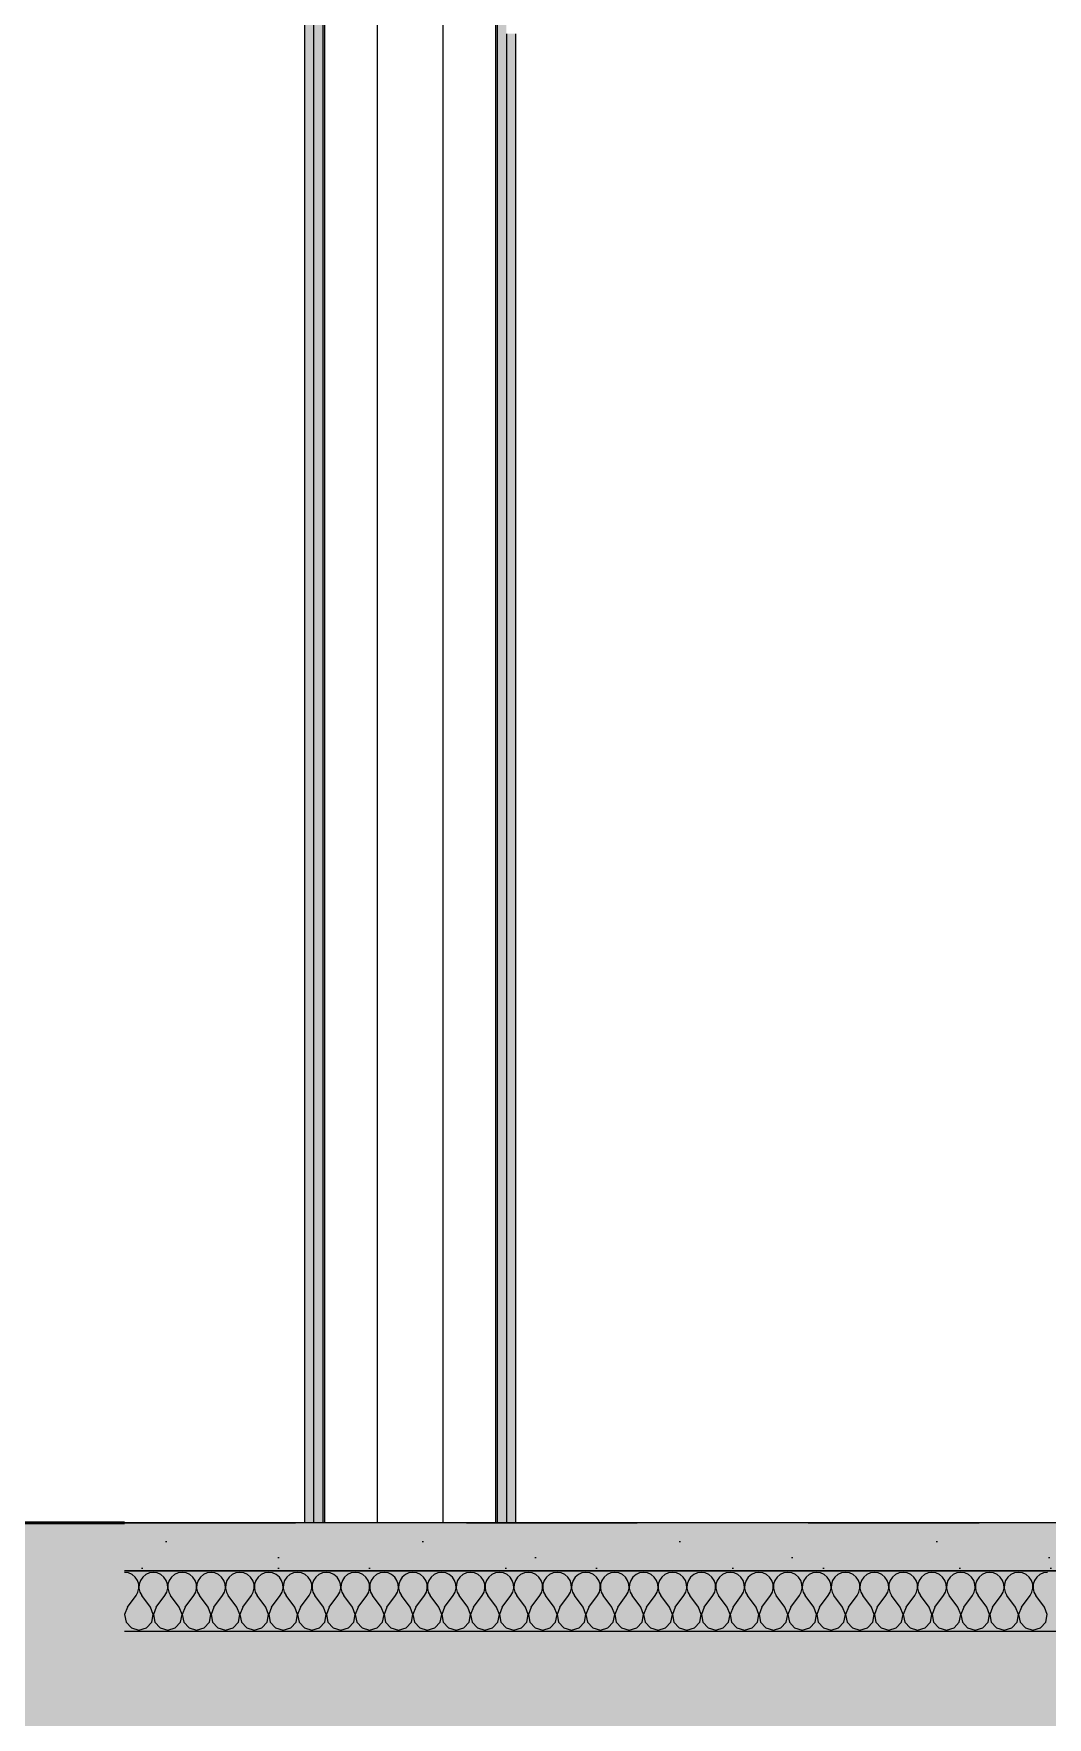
# Model space of a CAD drawing. Header units: millimetres. Extents: x -46169 to 153589, y -86316 to 18123.
# Drawn here: x 104846 to 106520, y -83241 to -80462 of the extents above; entities that cross this region are included whole.
import ezdxf

# ---------------------------------------------------------------- set-up
doc = ezdxf.new("R2010")
doc.units = ezdxf.units.MM
doc.header["$MEASUREMENT"] = 0
doc.linetypes.add('Dashed', pattern=[2822.222233, 1411.111116, -1411.111116])
doc.linetypes.add('Wipeout_Contour', pattern=[1000, 0, -1000])
for name, color, linetype, lineweight, true_color in [('0_Pen_No__105', 7, 'Continuous', 15, 0xa6a6a6), ('0_Pen_No__25', 7, 'Continuous', 50, 0x2a2a2a), ('A-25-M_Wall_Int_Pen_No__107', 7, 'Continuous', 15, 0xa6a6a6), ('A-25-M_Wall_Int_Pen_No__81', 7, 'Continuous', 20, 0x6a6a6a), ('New_A-20-M_Floor_Slab_Pen_No__107', 7, 'Continuous', 15, 0xa6a6a6), ('New_A-20-M_Floor_Slab_Pen_No__109', 7, 'Continuous', 15, 0xa6a6a6), ('New_A-20-M_Floor_Slab_Pen_No__162', 7, 'Continuous', 0, 0xe47200)]:
    doc.layers.add(name, color=color, linetype=linetype, lineweight=lineweight, true_color=true_color)
doc.layers.add('A-25-M_Wall_Int', color=7, linetype='Continuous')
doc.layers.add('New_A-20-M_Floor_Slab', color=7, linetype='Continuous')
for name, color, linetype, lineweight in [('A-25-M_Wall_Int_Pen_No__1', 7, 'Continuous', 13), ('A-95-P_Drawing_Pen_No__1', 7, 'Continuous', 13), ('A-95-P_Drawing_Pen_No__84', 8, 'Continuous', 20), ('New_A-20-M_Floor_Slab_Pen_No__1', 7, 'Continuous', 13)]:
    doc.layers.add(name, color=color, linetype=linetype, lineweight=lineweight)

# ---------------------------------------------------------------- blocks, each defined once
blk = doc.blocks.new('*X27', base_point=(95125.2, -82919.8))
at = {"layer": 'New_A-20-M_Floor_Slab_Pen_No__107', "linetype": 'Continuous'}
for p, q in [((105002.7, -83002.5), (104996.2, -83001.6)), ((105008.7, -83005.2), (105002.7, -83002.5)), ((105013.8, -83009.4), (105008.7, -83005.2)), ((105031.3, -83005.2), (105026.2, -83009.4)), ((105037.3, -83002.5), (105031.3, -83005.2)), ((105043.8, -83001.6), (105037.3, -83002.5)), ((105050.3, -83002.5), (105043.8, -83001.6)), ((105056.3, -83005.2), (105050.3, -83002.5)), ((105061.4, -83009.4), (105056.3, -83005.2)), ((105078.9, -83005.2), (105073.9, -83009.4)), ((105084.9, -83002.5), (105078.9, -83005.2)), ((105091.4, -83001.6), (105084.9, -83002.5)), ((105097.9, -83002.5), (105091.4, -83001.6)), ((105104, -83005.2), (105097.9, -83002.5)), ((105109, -83009.4), (105104, -83005.2)), ((105126.5, -83005.2), (105121.5, -83009.4)), ((105132.6, -83002.5), (105126.5, -83005.2)), ((105139.1, -83001.6), (105132.6, -83002.5)), ((105145.6, -83002.5), (105139.1, -83001.6)), ((105151.6, -83005.2), (105145.6, -83002.5)), ((105156.6, -83009.4), (105151.6, -83005.2)), ((105174.2, -83005.2), (105169.1, -83009.4)), ((105180.2, -83002.5), (105174.2, -83005.2)), ((105186.7, -83001.6), (105180.2, -83002.5)), ((105193.2, -83002.5), (105186.7, -83001.6)), ((105199.2, -83005.2), (105193.2, -83002.5)), ((105204.3, -83009.4), (105199.2, -83005.2)), ((105221.8, -83005.2), (105216.7, -83009.4)), ((105227.8, -83002.5), (105221.8, -83005.2)), ((105234.3, -83001.6), (105227.8, -83002.5)), ((105240.8, -83002.5), (105234.3, -83001.6)), ((105246.8, -83005.2), (105240.8, -83002.5)), ((105251.9, -83009.4), (105246.8, -83005.2)), ((105269.4, -83005.2), (105264.3, -83009.4)), ((105275.4, -83002.5), (105269.4, -83005.2)), ((105281.9, -83001.6), (105275.4, -83002.5)), ((105288.4, -83002.5), (105281.9, -83001.6)), ((105294.4, -83005.2), (105288.4, -83002.5)), ((105299.5, -83009.4), (105294.4, -83005.2)), ((105317, -83005.2), (105312, -83009.4)), ((105323, -83002.5), (105317, -83005.2)), ((105329.5, -83001.6), (105323, -83002.5)), ((105336, -83002.5), (105329.5, -83001.6)), ((105342.1, -83005.2), (105336, -83002.5)), ((105347.1, -83009.4), (105342.1, -83005.2)), ((105364.6, -83005.2), (105359.6, -83009.4)), ((105370.6, -83002.5), (105364.6, -83005.2)), ((105377.2, -83001.6), (105370.6, -83002.5)), ((105383.7, -83002.5), (105377.2, -83001.6)), ((105389.7, -83005.2), (105383.7, -83002.5)), ((105394.7, -83009.4), (105389.7, -83005.2)), ((105412.3, -83005.2), (105407.2, -83009.4)), ((105418.3, -83002.5), (105412.3, -83005.2)), ((105424.8, -83001.6), (105418.3, -83002.5)), ((105431.3, -83002.5), (105424.8, -83001.6)), ((105437.3, -83005.2), (105431.3, -83002.5)), ((105442.3, -83009.4), (105437.3, -83005.2)), ((105459.9, -83005.2), (105454.8, -83009.4)), ((105465.9, -83002.5), (105459.9, -83005.2)), ((105472.4, -83001.6), (105465.9, -83002.5)), ((105478.9, -83002.5), (105472.4, -83001.6)), ((105484.9, -83005.2), (105478.9, -83002.5)), ((105490, -83009.4), (105484.9, -83005.2)), ((105507.5, -83005.2), (105502.4, -83009.4)), ((105513.5, -83002.5), (105507.5, -83005.2)), ((105520, -83001.6), (105513.5, -83002.5)), ((105526.5, -83002.5), (105520, -83001.6)), ((105532.5, -83005.2), (105526.5, -83002.5)), ((105537.6, -83009.4), (105532.5, -83005.2)), ((105555.1, -83005.2), (105550.1, -83009.4)), ((105561.1, -83002.5), (105555.1, -83005.2)), ((105567.6, -83001.6), (105561.1, -83002.5)), ((105574.1, -83002.5), (105567.6, -83001.6)), ((105580.1, -83005.2), (105574.1, -83002.5)), ((105585.2, -83009.4), (105580.1, -83005.2)), ((105602.7, -83005.2), (105597.7, -83009.4)), ((105608.7, -83002.5), (105602.7, -83005.2)), ((105615.2, -83001.6), (105608.7, -83002.5)), ((105621.8, -83002.5), (105615.2, -83001.6)), ((105627.8, -83005.2), (105621.8, -83002.5)), ((105632.8, -83009.4), (105627.8, -83005.2)), ((105650.3, -83005.2), (105645.3, -83009.4)), ((105656.4, -83002.5), (105650.3, -83005.2)), ((105662.9, -83001.6), (105656.4, -83002.5)), ((105669.4, -83002.5), (105662.9, -83001.6)), ((105675.4, -83005.2), (105669.4, -83002.5)), ((105680.4, -83009.4), (105675.4, -83005.2)), ((105698, -83005.2), (105692.9, -83009.4)), ((105704, -83002.5), (105698, -83005.2)), ((105710.5, -83001.6), (105704, -83002.5)), ((105717, -83002.5), (105710.5, -83001.6)), ((105723, -83005.2), (105717, -83002.5)), ((105728.1, -83009.4), (105723, -83005.2)), ((105745.6, -83005.2), (105740.5, -83009.4)), ((105751.6, -83002.5), (105745.6, -83005.2)), ((105758.1, -83001.6), (105751.6, -83002.5)), ((105764.6, -83002.5), (105758.1, -83001.6)), ((105770.6, -83005.2), (105764.6, -83002.5)), ((105775.7, -83009.4), (105770.6, -83005.2)), ((105793.2, -83005.2), (105788.1, -83009.4)), ((105799.2, -83002.5), (105793.2, -83005.2)), ((105805.7, -83001.6), (105799.2, -83002.5)), ((105812.2, -83002.5), (105805.7, -83001.6)), ((105818.2, -83005.2), (105812.2, -83002.5)), ((105823.3, -83009.4), (105818.2, -83005.2)), ((105840.8, -83005.2), (105835.8, -83009.4)), ((105846.8, -83002.5), (105840.8, -83005.2)), ((105853.3, -83001.6), (105846.8, -83002.5)), ((105859.8, -83002.5), (105853.3, -83001.6)), ((105865.9, -83005.2), (105859.8, -83002.5)), ((105870.9, -83009.4), (105865.9, -83005.2)), ((105888.4, -83005.2), (105883.4, -83009.4)), ((105894.5, -83002.5), (105888.4, -83005.2)), ((105901, -83001.6), (105894.5, -83002.5)), ((105907.5, -83002.5), (105901, -83001.6)), ((105913.5, -83005.2), (105907.5, -83002.5)), ((105918.5, -83009.4), (105913.5, -83005.2)), ((105936.1, -83005.2), (105931, -83009.4)), ((105942.1, -83002.5), (105936.1, -83005.2)), ((105948.6, -83001.6), (105942.1, -83002.5)), ((105955.1, -83002.5), (105948.6, -83001.6)), ((105961.1, -83005.2), (105955.1, -83002.5)), ((105966.2, -83009.4), (105961.1, -83005.2)), ((105983.7, -83005.2), (105978.6, -83009.4)), ((105989.7, -83002.5), (105983.7, -83005.2)), ((105996.2, -83001.6), (105989.7, -83002.5)), ((106002.7, -83002.5), (105996.2, -83001.6)), ((106008.7, -83005.2), (106002.7, -83002.5)), ((106013.8, -83009.4), (106008.7, -83005.2)), ((106031.3, -83005.2), (106026.2, -83009.4)), ((106037.3, -83002.5), (106031.3, -83005.2)), ((106043.8, -83001.6), (106037.3, -83002.5)), ((106050.3, -83002.5), (106043.8, -83001.6)), ((106056.3, -83005.2), (106050.3, -83002.5)), ((106061.4, -83009.4), (106056.3, -83005.2)), ((106078.9, -83005.2), (106073.9, -83009.4)), ((106084.9, -83002.5), (106078.9, -83005.2)), ((106091.4, -83001.6), (106084.9, -83002.5)), ((106097.9, -83002.5), (106091.4, -83001.6)), ((106104, -83005.2), (106097.9, -83002.5)), ((106109, -83009.4), (106104, -83005.2)), ((106126.5, -83005.2), (106121.5, -83009.4)), ((106132.6, -83002.5), (106126.5, -83005.2)), ((106139.1, -83001.6), (106132.6, -83002.5)), ((106145.6, -83002.5), (106139.1, -83001.6)), ((106151.6, -83005.2), (106145.6, -83002.5)), ((106156.6, -83009.4), (106151.6, -83005.2)), ((106174.2, -83005.2), (106169.1, -83009.4)), ((106180.2, -83002.5), (106174.2, -83005.2)), ((106186.7, -83001.6), (106180.2, -83002.5)), ((106193.2, -83002.5), (106186.7, -83001.6)), ((106199.2, -83005.2), (106193.2, -83002.5)), ((106204.3, -83009.4), (106199.2, -83005.2)), ((106221.8, -83005.2), (106216.7, -83009.4)), ((106227.8, -83002.5), (106221.8, -83005.2)), ((106234.3, -83001.6), (106227.8, -83002.5)), ((106240.8, -83002.5), (106234.3, -83001.6)), ((106246.8, -83005.2), (106240.8, -83002.5)), ((106251.9, -83009.4), (106246.8, -83005.2)), ((106269.4, -83005.2), (106264.3, -83009.4)), ((106275.4, -83002.5), (106269.4, -83005.2)), ((106281.9, -83001.6), (106275.4, -83002.5)), ((106288.4, -83002.5), (106281.9, -83001.6)), ((106294.4, -83005.2), (106288.4, -83002.5)), ((106299.5, -83009.4), (106294.4, -83005.2)), ((106317, -83005.2), (106312, -83009.4)), ((106323, -83002.5), (106317, -83005.2)), ((106329.5, -83001.6), (106323, -83002.5)), ((106336, -83002.5), (106329.5, -83001.6)), ((106342.1, -83005.2), (106336, -83002.5)), ((106347.1, -83009.4), (106342.1, -83005.2)), ((106364.6, -83005.2), (106359.6, -83009.4)), ((106370.6, -83002.5), (106364.6, -83005.2)), ((106377.2, -83001.6), (106370.6, -83002.5)), ((106383.7, -83002.5), (106377.2, -83001.6)), ((106389.7, -83005.2), (106383.7, -83002.5)), ((106394.7, -83009.4), (106389.7, -83005.2)), ((106412.3, -83005.2), (106407.2, -83009.4)), ((106418.3, -83002.5), (106412.3, -83005.2)), ((106424.8, -83001.6), (106418.3, -83002.5)), ((106431.3, -83002.5), (106424.8, -83001.6)), ((106437.3, -83005.2), (106431.3, -83002.5)), ((106442.3, -83009.4), (106437.3, -83005.2)), ((106459.9, -83005.2), (106454.8, -83009.4)), ((106465.9, -83002.5), (106459.9, -83005.2)), ((106472.4, -83001.6), (106465.9, -83002.5)), ((106478.9, -83002.5), (106472.4, -83001.6)), ((106484.9, -83005.2), (106478.9, -83002.5)), ((106490, -83009.4), (106484.9, -83005.2)), ((106507.5, -83005.2), (106502.4, -83009.4)), ((106513.5, -83002.5), (106507.5, -83005.2)), ((106520, -83001.6), (106513.5, -83002.5)), ((105017.5, -83014.8), (105013.8, -83009.4)), ((105015.2, -83039.7), (105018.4, -83034)), ((105019.6, -83021), (105017.5, -83014.8)), ((105018.4, -83034), (105019.9, -83027.6)), ((105019.9, -83027.6), (105019.6, -83021)), ((105020.4, -83021), (105020.1, -83027.6)), ((105020.1, -83027.6), (105021.6, -83034)), ((105022.5, -83014.8), (105020.4, -83021)), ((105021.6, -83034), (105024.8, -83039.7)), ((105026.2, -83009.4), (105022.5, -83014.8)), ((105065.1, -83014.8), (105061.4, -83009.4)), ((105062.9, -83039.7), (105066, -83034)), ((105067.2, -83021), (105065.1, -83014.8)), ((105066, -83034), (105067.5, -83027.6)), ((105067.5, -83027.6), (105067.2, -83021)), ((105068, -83021), (105067.7, -83027.6)), ((105067.7, -83027.6), (105069.2, -83034)), ((105070.1, -83014.8), (105068, -83021)), ((105069.2, -83034), (105072.4, -83039.7)), ((105073.9, -83009.4), (105070.1, -83014.8)), ((105112.7, -83014.8), (105109, -83009.4)), ((105110.5, -83039.7), (105113.7, -83034)), ((105114.8, -83021), (105112.7, -83014.8)), ((105113.7, -83034), (105115.2, -83027.6)), ((105115.2, -83027.6), (105114.8, -83021)), ((105115.7, -83021), (105115.3, -83027.6)), ((105115.3, -83027.6), (105116.8, -83034)), ((105117.8, -83014.8), (105115.7, -83021)), ((105116.8, -83034), (105120, -83039.7)), ((105121.5, -83009.4), (105117.8, -83014.8)), ((105160.4, -83014.8), (105156.6, -83009.4)), ((105158.1, -83039.7), (105161.3, -83034)), ((105162.5, -83021), (105160.4, -83014.8)), ((105161.3, -83034), (105162.8, -83027.6)), ((105162.8, -83027.6), (105162.5, -83021)), ((105163.3, -83021), (105163, -83027.6)), ((105163, -83027.6), (105164.4, -83034)), ((105165.4, -83014.8), (105163.3, -83021)), ((105164.4, -83034), (105167.6, -83039.7)), ((105169.1, -83009.4), (105165.4, -83014.8)), ((105208, -83014.8), (105204.3, -83009.4)), ((105205.7, -83039.7), (105208.9, -83034)), ((105210.1, -83021), (105208, -83014.8)), ((105208.9, -83034), (105210.4, -83027.6)), ((105210.4, -83027.6), (105210.1, -83021)), ((105210.9, -83021), (105210.6, -83027.6)), ((105210.6, -83027.6), (105212.1, -83034)), ((105213, -83014.8), (105210.9, -83021)), ((105212.1, -83034), (105215.2, -83039.7)), ((105216.7, -83009.4), (105213, -83014.8)), ((105255.6, -83014.8), (105251.9, -83009.4)), ((105253.3, -83039.7), (105256.5, -83034)), ((105257.7, -83021), (105255.6, -83014.8)), ((105256.5, -83034), (105258, -83027.6)), ((105258, -83027.6), (105257.7, -83021)), ((105258.5, -83021), (105258.2, -83027.6)), ((105258.2, -83027.6), (105259.7, -83034)), ((105260.6, -83014.8), (105258.5, -83021)), ((105259.7, -83034), (105262.9, -83039.7)), ((105264.3, -83009.4), (105260.6, -83014.8)), ((105303.2, -83014.8), (105299.5, -83009.4)), ((105301, -83039.7), (105304.1, -83034)), ((105305.3, -83021), (105303.2, -83014.8)), ((105304.1, -83034), (105305.6, -83027.6)), ((105305.6, -83027.6), (105305.3, -83021)), ((105306.1, -83021), (105305.8, -83027.6)), ((105305.8, -83027.6), (105307.3, -83034)), ((105308.2, -83014.8), (105306.1, -83021)), ((105307.3, -83034), (105310.5, -83039.7)), ((105312, -83009.4), (105308.2, -83014.8)), ((105350.8, -83014.8), (105347.1, -83009.4)), ((105348.6, -83039.7), (105351.8, -83034)), ((105352.9, -83021), (105350.8, -83014.8)), ((105351.8, -83034), (105353.2, -83027.6)), ((105353.2, -83027.6), (105352.9, -83021)), ((105353.8, -83021), (105353.4, -83027.6)), ((105353.4, -83027.6), (105354.9, -83034)), ((105355.9, -83014.8), (105353.8, -83021)), ((105354.9, -83034), (105358.1, -83039.7)), ((105359.6, -83009.4), (105355.9, -83014.8)), ((105398.4, -83014.8), (105394.7, -83009.4)), ((105396.2, -83039.7), (105399.4, -83034)), ((105400.5, -83021), (105398.4, -83014.8)), ((105399.4, -83034), (105400.9, -83027.6)), ((105400.9, -83027.6), (105400.5, -83021)), ((105401.4, -83021), (105401.1, -83027.6)), ((105401.1, -83027.6), (105402.5, -83034)), ((105403.5, -83014.8), (105401.4, -83021)), ((105402.5, -83034), (105405.7, -83039.7)), ((105407.2, -83009.4), (105403.5, -83014.8)), ((105446.1, -83014.8), (105442.3, -83009.4)), ((105443.8, -83039.7), (105447, -83034)), ((105448.2, -83021), (105446.1, -83014.8)), ((105447, -83034), (105448.5, -83027.6)), ((105448.5, -83027.6), (105448.2, -83021)), ((105449, -83021), (105448.7, -83027.6)), ((105448.7, -83027.6), (105450.2, -83034)), ((105451.1, -83014.8), (105449, -83021)), ((105450.2, -83034), (105453.3, -83039.7)), ((105454.8, -83009.4), (105451.1, -83014.8)), ((105493.7, -83014.8), (105490, -83009.4)), ((105491.4, -83039.7), (105494.6, -83034)), ((105495.8, -83021), (105493.7, -83014.8)), ((105494.6, -83034), (105496.1, -83027.6)), ((105496.1, -83027.6), (105495.8, -83021)), ((105496.6, -83021), (105496.3, -83027.6)), ((105496.3, -83027.6), (105497.8, -83034)), ((105498.7, -83014.8), (105496.6, -83021)), ((105497.8, -83034), (105501, -83039.7)), ((105502.4, -83009.4), (105498.7, -83014.8)), ((105541.3, -83014.8), (105537.6, -83009.4)), ((105539.1, -83039.7), (105542.2, -83034)), ((105543.4, -83021), (105541.3, -83014.8)), ((105542.2, -83034), (105543.7, -83027.6)), ((105543.7, -83027.6), (105543.4, -83021)), ((105544.2, -83021), (105543.9, -83027.6)), ((105543.9, -83027.6), (105545.4, -83034)), ((105546.3, -83014.8), (105544.2, -83021)), ((105545.4, -83034), (105548.6, -83039.7)), ((105550.1, -83009.4), (105546.3, -83014.8)), ((105588.9, -83014.8), (105585.2, -83009.4)), ((105586.7, -83039.7), (105589.9, -83034)), ((105591, -83021), (105588.9, -83014.8)), ((105589.9, -83034), (105591.3, -83027.6)), ((105591.3, -83027.6), (105591, -83021)), ((105591.9, -83021), (105591.5, -83027.6)), ((105591.5, -83027.6), (105593, -83034)), ((105594, -83014.8), (105591.9, -83021)), ((105593, -83034), (105596.2, -83039.7)), ((105597.7, -83009.4), (105594, -83014.8)), ((105636.5, -83014.8), (105632.8, -83009.4)), ((105634.3, -83039.7), (105637.5, -83034)), ((105638.6, -83021), (105636.5, -83014.8)), ((105637.5, -83034), (105639, -83027.6)), ((105639, -83027.6), (105638.6, -83021)), ((105639.5, -83021), (105639.2, -83027.6)), ((105639.2, -83027.6), (105640.6, -83034)), ((105641.6, -83014.8), (105639.5, -83021)), ((105640.6, -83034), (105643.8, -83039.7)), ((105645.3, -83009.4), (105641.6, -83014.8)), ((105684.2, -83014.8), (105680.4, -83009.4)), ((105681.9, -83039.7), (105685.1, -83034)), ((105686.3, -83021), (105684.2, -83014.8)), ((105685.1, -83034), (105686.6, -83027.6)), ((105686.6, -83027.6), (105686.3, -83021)), ((105687.1, -83021), (105686.8, -83027.6)), ((105686.8, -83027.6), (105688.3, -83034)), ((105689.2, -83014.8), (105687.1, -83021)), ((105688.3, -83034), (105691.4, -83039.7)), ((105692.9, -83009.4), (105689.2, -83014.8)), ((105731.8, -83014.8), (105728.1, -83009.4)), ((105729.5, -83039.7), (105732.7, -83034)), ((105733.9, -83021), (105731.8, -83014.8)), ((105732.7, -83034), (105734.2, -83027.6)), ((105734.2, -83027.6), (105733.9, -83021)), ((105734.7, -83021), (105734.4, -83027.6)), ((105734.4, -83027.6), (105735.9, -83034)), ((105736.8, -83014.8), (105734.7, -83021)), ((105735.9, -83034), (105739.1, -83039.7)), ((105740.5, -83009.4), (105736.8, -83014.8)), ((105779.4, -83014.8), (105775.7, -83009.4)), ((105777.2, -83039.7), (105780.3, -83034)), ((105781.5, -83021), (105779.4, -83014.8)), ((105780.3, -83034), (105781.8, -83027.6)), ((105781.8, -83027.6), (105781.5, -83021)), ((105782.3, -83021), (105782, -83027.6)), ((105782, -83027.6), (105783.5, -83034)), ((105784.4, -83014.8), (105782.3, -83021)), ((105783.5, -83034), (105786.7, -83039.7)), ((105788.1, -83009.4), (105784.4, -83014.8)), ((105827, -83014.8), (105823.3, -83009.4)), ((105824.8, -83039.7), (105827.9, -83034)), ((105829.1, -83021), (105827, -83014.8)), ((105827.9, -83034), (105829.4, -83027.6)), ((105829.4, -83027.6), (105829.1, -83021)), ((105829.9, -83021), (105829.6, -83027.6)), ((105829.6, -83027.6), (105831.1, -83034)), ((105832, -83014.8), (105829.9, -83021)), ((105831.1, -83034), (105834.3, -83039.7)), ((105835.8, -83009.4), (105832, -83014.8)), ((105874.6, -83014.8), (105870.9, -83009.4)), ((105872.4, -83039.7), (105875.6, -83034)), ((105876.7, -83021), (105874.6, -83014.8)), ((105875.6, -83034), (105877.1, -83027.6)), ((105877.1, -83027.6), (105876.7, -83021)), ((105877.6, -83021), (105877.2, -83027.6)), ((105877.2, -83027.6), (105878.7, -83034)), ((105879.7, -83014.8), (105877.6, -83021)), ((105878.7, -83034), (105881.9, -83039.7)), ((105883.4, -83009.4), (105879.7, -83014.8)), ((105922.3, -83014.8), (105918.5, -83009.4)), ((105920, -83039.7), (105923.2, -83034)), ((105924.4, -83021), (105922.3, -83014.8)), ((105923.2, -83034), (105924.7, -83027.6)), ((105924.7, -83027.6), (105924.4, -83021)), ((105925.2, -83021), (105924.9, -83027.6)), ((105924.9, -83027.6), (105926.4, -83034)), ((105927.3, -83014.8), (105925.2, -83021)), ((105926.4, -83034), (105929.5, -83039.7)), ((105931, -83009.4), (105927.3, -83014.8)), ((105969.9, -83014.8), (105966.2, -83009.4)), ((105967.6, -83039.7), (105970.8, -83034)), ((105972, -83021), (105969.9, -83014.8)), ((105970.8, -83034), (105972.3, -83027.6)), ((105972.3, -83027.6), (105972, -83021)), ((105972.8, -83021), (105972.5, -83027.6)), ((105972.5, -83027.6), (105974, -83034)), ((105974.9, -83014.8), (105972.8, -83021)), ((105974, -83034), (105977.2, -83039.7)), ((105978.6, -83009.4), (105974.9, -83014.8)), ((106017.5, -83014.8), (106013.8, -83009.4)), ((106015.2, -83039.7), (106018.4, -83034)), ((106019.6, -83021), (106017.5, -83014.8)), ((106018.4, -83034), (106019.9, -83027.6)), ((106019.9, -83027.6), (106019.6, -83021)), ((106020.4, -83021), (106020.1, -83027.6)), ((106020.1, -83027.6), (106021.6, -83034)), ((106022.5, -83014.8), (106020.4, -83021)), ((106021.6, -83034), (106024.8, -83039.7)), ((106026.2, -83009.4), (106022.5, -83014.8)), ((106065.1, -83014.8), (106061.4, -83009.4)), ((106062.9, -83039.7), (106066, -83034)), ((106067.2, -83021), (106065.1, -83014.8)), ((106066, -83034), (106067.5, -83027.6)), ((106067.5, -83027.6), (106067.2, -83021)), ((106068, -83021), (106067.7, -83027.6)), ((106067.7, -83027.6), (106069.2, -83034)), ((106070.1, -83014.8), (106068, -83021)), ((106069.2, -83034), (106072.4, -83039.7)), ((106073.9, -83009.4), (106070.1, -83014.8)), ((106112.7, -83014.8), (106109, -83009.4)), ((106110.5, -83039.7), (106113.7, -83034)), ((106114.8, -83021), (106112.7, -83014.8)), ((106113.7, -83034), (106115.2, -83027.6)), ((106115.2, -83027.6), (106114.8, -83021)), ((106115.7, -83021), (106115.3, -83027.6)), ((106115.3, -83027.6), (106116.8, -83034)), ((106117.8, -83014.8), (106115.7, -83021)), ((106116.8, -83034), (106120, -83039.7)), ((106121.5, -83009.4), (106117.8, -83014.8)), ((106160.4, -83014.8), (106156.6, -83009.4)), ((106158.1, -83039.7), (106161.3, -83034)), ((106162.5, -83021), (106160.4, -83014.8)), ((106161.3, -83034), (106162.8, -83027.6)), ((106162.8, -83027.6), (106162.5, -83021)), ((106163.3, -83021), (106163, -83027.6)), ((106163, -83027.6), (106164.4, -83034)), ((106165.4, -83014.8), (106163.3, -83021)), ((106164.4, -83034), (106167.6, -83039.7)), ((106169.1, -83009.4), (106165.4, -83014.8)), ((106208, -83014.8), (106204.3, -83009.4)), ((106205.7, -83039.7), (106208.9, -83034)), ((106210.1, -83021), (106208, -83014.8)), ((106208.9, -83034), (106210.4, -83027.6)), ((106210.4, -83027.6), (106210.1, -83021)), ((106210.9, -83021), (106210.6, -83027.6)), ((106210.6, -83027.6), (106212.1, -83034)), ((106213, -83014.8), (106210.9, -83021)), ((106212.1, -83034), (106215.2, -83039.7)), ((106216.7, -83009.4), (106213, -83014.8)), ((106255.6, -83014.8), (106251.9, -83009.4)), ((106253.3, -83039.7), (106256.5, -83034)), ((106257.7, -83021), (106255.6, -83014.8)), ((106256.5, -83034), (106258, -83027.6)), ((106258, -83027.6), (106257.7, -83021)), ((106258.5, -83021), (106258.2, -83027.6)), ((106258.2, -83027.6), (106259.7, -83034)), ((106260.6, -83014.8), (106258.5, -83021)), ((106259.7, -83034), (106262.9, -83039.7)), ((106264.3, -83009.4), (106260.6, -83014.8)), ((106303.2, -83014.8), (106299.5, -83009.4)), ((106301, -83039.7), (106304.1, -83034)), ((106305.3, -83021), (106303.2, -83014.8)), ((106304.1, -83034), (106305.6, -83027.6)), ((106305.6, -83027.6), (106305.3, -83021)), ((106306.1, -83021), (106305.8, -83027.6)), ((106305.8, -83027.6), (106307.3, -83034)), ((106308.2, -83014.8), (106306.1, -83021)), ((106307.3, -83034), (106310.5, -83039.7)), ((106312, -83009.4), (106308.2, -83014.8)), ((106350.8, -83014.8), (106347.1, -83009.4)), ((106348.6, -83039.7), (106351.8, -83034)), ((106352.9, -83021), (106350.8, -83014.8)), ((106351.8, -83034), (106353.2, -83027.6)), ((106353.2, -83027.6), (106352.9, -83021)), ((106353.8, -83021), (106353.4, -83027.6)), ((106353.4, -83027.6), (106354.9, -83034)), ((106355.9, -83014.8), (106353.8, -83021)), ((106354.9, -83034), (106358.1, -83039.7)), ((106359.6, -83009.4), (106355.9, -83014.8)), ((106398.4, -83014.8), (106394.7, -83009.4)), ((106396.2, -83039.7), (106399.4, -83034)), ((106400.5, -83021), (106398.4, -83014.8)), ((106399.4, -83034), (106400.9, -83027.6)), ((106400.9, -83027.6), (106400.5, -83021)), ((106401.4, -83021), (106401.1, -83027.6)), ((106401.1, -83027.6), (106402.5, -83034)), ((106403.5, -83014.8), (106401.4, -83021)), ((106402.5, -83034), (106405.7, -83039.7)), ((106407.2, -83009.4), (106403.5, -83014.8)), ((106446.1, -83014.8), (106442.3, -83009.4)), ((106443.8, -83039.7), (106447, -83034)), ((106448.2, -83021), (106446.1, -83014.8)), ((106447, -83034), (106448.5, -83027.6)), ((106448.5, -83027.6), (106448.2, -83021)), ((106449, -83021), (106448.7, -83027.6)), ((106448.7, -83027.6), (106450.2, -83034)), ((106451.1, -83014.8), (106449, -83021)), ((106450.2, -83034), (106453.3, -83039.7)), ((106454.8, -83009.4), (106451.1, -83014.8)), ((106493.7, -83014.8), (106490, -83009.4)), ((106491.4, -83039.7), (106494.6, -83034)), ((106495.8, -83021), (106493.7, -83014.8)), ((106494.6, -83034), (106496.1, -83027.6)), ((106496.1, -83027.6), (106495.8, -83021)), ((106496.6, -83021), (106496.3, -83027.6)), ((106496.3, -83027.6), (106497.8, -83034)), ((106498.7, -83014.8), (106496.6, -83021)), ((106497.8, -83034), (106501, -83039.7)), ((106502.4, -83009.4), (106498.7, -83014.8)), ((105001, -83058.8), (104996.3, -83070.9)), ((105001, -83058.8), (105015.2, -83039.7)), ((105039.1, -83058.8), (105024.8, -83039.7)), ((105043.7, -83070.9), (105039.1, -83058.8)), ((105048.6, -83058.8), (105043.9, -83070.9)), ((105048.6, -83058.8), (105062.9, -83039.7)), ((105086.7, -83058.8), (105072.4, -83039.7)), ((105091.3, -83070.9), (105086.7, -83058.8)), ((105096.2, -83058.8), (105091.5, -83070.9)), ((105096.2, -83058.8), (105110.5, -83039.7)), ((105134.3, -83058.8), (105120, -83039.7)), ((105139, -83070.9), (105134.3, -83058.8)), ((105143.8, -83058.8), (105139.2, -83070.9)), ((105143.8, -83058.8), (105158.1, -83039.7)), ((105181.9, -83058.8), (105167.6, -83039.7)), ((105186.6, -83070.9), (105181.9, -83058.8)), ((105191.4, -83058.8), (105186.8, -83070.9)), ((105191.4, -83058.8), (105205.7, -83039.7)), ((105229.5, -83058.8), (105215.2, -83039.7)), ((105234.2, -83070.9), (105229.5, -83058.8)), ((105239.1, -83058.8), (105234.4, -83070.9)), ((105239.1, -83058.8), (105253.3, -83039.7)), ((105277.2, -83058.8), (105262.9, -83039.7)), ((105281.8, -83070.9), (105277.2, -83058.8)), ((105286.7, -83058.8), (105282, -83070.9)), ((105286.7, -83058.8), (105301, -83039.7)), ((105324.8, -83058.8), (105310.5, -83039.7)), ((105329.4, -83070.9), (105324.8, -83058.8)), ((105334.3, -83058.8), (105329.6, -83070.9)), ((105334.3, -83058.8), (105348.6, -83039.7)), ((105372.4, -83058.8), (105358.1, -83039.7)), ((105377.1, -83070.9), (105372.4, -83058.8)), ((105381.9, -83058.8), (105377.2, -83070.9)), ((105381.9, -83058.8), (105396.2, -83039.7)), ((105420, -83058.8), (105405.7, -83039.7)), ((105424.7, -83070.9), (105420, -83058.8)), ((105429.5, -83058.8), (105424.9, -83070.9)), ((105429.5, -83058.8), (105443.8, -83039.7)), ((105467.6, -83058.8), (105453.3, -83039.7)), ((105472.3, -83070.9), (105467.6, -83058.8)), ((105477.2, -83058.8), (105472.5, -83070.9)), ((105477.2, -83058.8), (105491.4, -83039.7)), ((105515.2, -83058.8), (105501, -83039.7)), ((105519.9, -83070.9), (105515.2, -83058.8)), ((105524.8, -83058.8), (105520.1, -83070.9)), ((105524.8, -83058.8), (105539.1, -83039.7)), ((105562.9, -83058.8), (105548.6, -83039.7)), ((105567.5, -83070.9), (105562.9, -83058.8)), ((105572.4, -83058.8), (105567.7, -83070.9)), ((105572.4, -83058.8), (105586.7, -83039.7)), ((105610.5, -83058.8), (105596.2, -83039.7)), ((105615.2, -83070.9), (105610.5, -83058.8)), ((105620, -83058.8), (105615.3, -83070.9)), ((105620, -83058.8), (105634.3, -83039.7)), ((105658.1, -83058.8), (105643.8, -83039.7)), ((105662.8, -83070.9), (105658.1, -83058.8)), ((105667.6, -83058.8), (105663, -83070.9)), ((105667.6, -83058.8), (105681.9, -83039.7)), ((105705.7, -83058.8), (105691.4, -83039.7)), ((105710.4, -83070.9), (105705.7, -83058.8)), ((105715.2, -83058.8), (105710.6, -83070.9)), ((105715.2, -83058.8), (105729.5, -83039.7)), ((105753.3, -83058.8), (105739.1, -83039.7)), ((105758, -83070.9), (105753.3, -83058.8)), ((105762.9, -83058.8), (105758.2, -83070.9)), ((105762.9, -83058.8), (105777.2, -83039.7)), ((105801, -83058.8), (105786.7, -83039.7)), ((105805.6, -83070.9), (105801, -83058.8)), ((105810.5, -83058.8), (105805.8, -83070.9)), ((105810.5, -83058.8), (105824.8, -83039.7)), ((105848.6, -83058.8), (105834.3, -83039.7)), ((105853.2, -83070.9), (105848.6, -83058.8)), ((105858.1, -83058.8), (105853.4, -83070.9)), ((105858.1, -83058.8), (105872.4, -83039.7)), ((105896.2, -83058.8), (105881.9, -83039.7)), ((105900.9, -83070.9), (105896.2, -83058.8)), ((105905.7, -83058.8), (105901.1, -83070.9)), ((105905.7, -83058.8), (105920, -83039.7)), ((105943.8, -83058.8), (105929.5, -83039.7)), ((105948.5, -83070.9), (105943.8, -83058.8)), ((105953.3, -83058.8), (105948.7, -83070.9)), ((105953.3, -83058.8), (105967.6, -83039.7)), ((105991.4, -83058.8), (105977.2, -83039.7)), ((105996.1, -83070.9), (105991.4, -83058.8)), ((106001, -83058.8), (105996.3, -83070.9)), ((106001, -83058.8), (106015.2, -83039.7)), ((106039.1, -83058.8), (106024.8, -83039.7)), ((106043.7, -83070.9), (106039.1, -83058.8)), ((106048.6, -83058.8), (106043.9, -83070.9)), ((106048.6, -83058.8), (106062.9, -83039.7)), ((106086.7, -83058.8), (106072.4, -83039.7)), ((106091.3, -83070.9), (106086.7, -83058.8)), ((106096.2, -83058.8), (106091.5, -83070.9)), ((106096.2, -83058.8), (106110.5, -83039.7)), ((106134.3, -83058.8), (106120, -83039.7)), ((106139, -83070.9), (106134.3, -83058.8)), ((106143.8, -83058.8), (106139.2, -83070.9)), ((106143.8, -83058.8), (106158.1, -83039.7)), ((106181.9, -83058.8), (106167.6, -83039.7)), ((106186.6, -83070.9), (106181.9, -83058.8)), ((106191.4, -83058.8), (106186.8, -83070.9)), ((106191.4, -83058.8), (106205.7, -83039.7)), ((106229.5, -83058.8), (106215.2, -83039.7)), ((106234.2, -83070.9), (106229.5, -83058.8)), ((106239.1, -83058.8), (106234.4, -83070.9)), ((106239.1, -83058.8), (106253.3, -83039.7)), ((106277.2, -83058.8), (106262.9, -83039.7)), ((106281.8, -83070.9), (106277.2, -83058.8)), ((106286.7, -83058.8), (106282, -83070.9)), ((106286.7, -83058.8), (106301, -83039.7)), ((106324.8, -83058.8), (106310.5, -83039.7)), ((106329.4, -83070.9), (106324.8, -83058.8)), ((106334.3, -83058.8), (106329.6, -83070.9)), ((106334.3, -83058.8), (106348.6, -83039.7)), ((106372.4, -83058.8), (106358.1, -83039.7)), ((106377.1, -83070.9), (106372.4, -83058.8)), ((106381.9, -83058.8), (106377.2, -83070.9)), ((106381.9, -83058.8), (106396.2, -83039.7)), ((106420, -83058.8), (106405.7, -83039.7)), ((106424.7, -83070.9), (106420, -83058.8)), ((106429.5, -83058.8), (106424.9, -83070.9)), ((106429.5, -83058.8), (106443.8, -83039.7)), ((106467.6, -83058.8), (106453.3, -83039.7)), ((106472.3, -83070.9), (106467.6, -83058.8)), ((106477.2, -83058.8), (106472.5, -83070.9)), ((106477.2, -83058.8), (106491.4, -83039.7)), ((106515.2, -83058.8), (106501, -83039.7)), ((106519.9, -83070.9), (106515.2, -83058.8)), ((104996.3, -83070.9), (104998.7, -83083.7)), ((104998.7, -83083.7), (105007.5, -83093.3)), ((105032.5, -83093.3), (105041.3, -83083.7)), ((105041.3, -83083.7), (105043.7, -83070.9)), ((105043.9, -83070.9), (105046.3, -83083.7)), ((105046.3, -83083.7), (105055.1, -83093.3)), ((105080.1, -83093.3), (105088.9, -83083.7)), ((105088.9, -83083.7), (105091.3, -83070.9)), ((105091.5, -83070.9), (105094, -83083.7)), ((105094, -83083.7), (105102.7, -83093.3)), ((105127.8, -83093.3), (105136.5, -83083.7)), ((105136.5, -83083.7), (105139, -83070.9)), ((105139.2, -83070.9), (105141.6, -83083.7)), ((105141.6, -83083.7), (105150.3, -83093.3)), ((105175.4, -83093.3), (105184.2, -83083.7)), ((105184.2, -83083.7), (105186.6, -83070.9)), ((105186.8, -83070.9), (105189.2, -83083.7)), ((105189.2, -83083.7), (105198, -83093.3)), ((105223, -83093.3), (105231.8, -83083.7)), ((105231.8, -83083.7), (105234.2, -83070.9)), ((105234.4, -83070.9), (105236.8, -83083.7)), ((105236.8, -83083.7), (105245.6, -83093.3)), ((105270.6, -83093.3), (105279.4, -83083.7)), ((105279.4, -83083.7), (105281.8, -83070.9)), ((105282, -83070.9), (105284.4, -83083.7)), ((105284.4, -83083.7), (105293.2, -83093.3)), ((105318.2, -83093.3), (105327, -83083.7)), ((105327, -83083.7), (105329.4, -83070.9)), ((105329.6, -83070.9), (105332, -83083.7)), ((105332, -83083.7), (105340.8, -83093.3)), ((105365.9, -83093.3), (105374.6, -83083.7)), ((105374.6, -83083.7), (105377.1, -83070.9)), ((105377.2, -83070.9), (105379.7, -83083.7)), ((105379.7, -83083.7), (105388.4, -83093.3)), ((105413.5, -83093.3), (105422.3, -83083.7)), ((105422.3, -83083.7), (105424.7, -83070.9)), ((105424.9, -83070.9), (105427.3, -83083.7)), ((105427.3, -83083.7), (105436.1, -83093.3)), ((105461.1, -83093.3), (105469.9, -83083.7)), ((105469.9, -83083.7), (105472.3, -83070.9)), ((105472.5, -83070.9), (105474.9, -83083.7)), ((105474.9, -83083.7), (105483.7, -83093.3)), ((105508.7, -83093.3), (105517.5, -83083.7)), ((105517.5, -83083.7), (105519.9, -83070.9)), ((105520.1, -83070.9), (105522.5, -83083.7)), ((105522.5, -83083.7), (105531.3, -83093.3)), ((105556.3, -83093.3), (105565.1, -83083.7)), ((105565.1, -83083.7), (105567.5, -83070.9)), ((105567.7, -83070.9), (105570.1, -83083.7)), ((105570.1, -83083.7), (105578.9, -83093.3)), ((105604, -83093.3), (105612.7, -83083.7)), ((105612.7, -83083.7), (105615.2, -83070.9)), ((105615.3, -83070.9), (105617.8, -83083.7)), ((105617.8, -83083.7), (105626.5, -83093.3)), ((105651.6, -83093.3), (105660.4, -83083.7)), ((105660.4, -83083.7), (105662.8, -83070.9)), ((105663, -83070.9), (105665.4, -83083.7)), ((105665.4, -83083.7), (105674.2, -83093.3)), ((105699.2, -83093.3), (105708, -83083.7)), ((105708, -83083.7), (105710.4, -83070.9)), ((105710.6, -83070.9), (105713, -83083.7)), ((105713, -83083.7), (105721.8, -83093.3)), ((105746.8, -83093.3), (105755.6, -83083.7)), ((105755.6, -83083.7), (105758, -83070.9)), ((105758.2, -83070.9), (105760.6, -83083.7)), ((105760.6, -83083.7), (105769.4, -83093.3)), ((105794.4, -83093.3), (105803.2, -83083.7)), ((105803.2, -83083.7), (105805.6, -83070.9)), ((105805.8, -83070.9), (105808.2, -83083.7)), ((105808.2, -83083.7), (105817, -83093.3)), ((105842.1, -83093.3), (105850.8, -83083.7)), ((105850.8, -83083.7), (105853.2, -83070.9)), ((105853.4, -83070.9), (105855.9, -83083.7)), ((105855.9, -83083.7), (105864.6, -83093.3)), ((105889.7, -83093.3), (105898.4, -83083.7)), ((105898.4, -83083.7), (105900.9, -83070.9)), ((105901.1, -83070.9), (105903.5, -83083.7)), ((105903.5, -83083.7), (105912.3, -83093.3)), ((105937.3, -83093.3), (105946.1, -83083.7)), ((105946.1, -83083.7), (105948.5, -83070.9)), ((105948.7, -83070.9), (105951.1, -83083.7)), ((105951.1, -83083.7), (105959.9, -83093.3)), ((105984.9, -83093.3), (105993.7, -83083.7)), ((105993.7, -83083.7), (105996.1, -83070.9)), ((105996.3, -83070.9), (105998.7, -83083.7)), ((105998.7, -83083.7), (106007.5, -83093.3)), ((106032.5, -83093.3), (106041.3, -83083.7)), ((106041.3, -83083.7), (106043.7, -83070.9)), ((106043.9, -83070.9), (106046.3, -83083.7)), ((106046.3, -83083.7), (106055.1, -83093.3)), ((106080.1, -83093.3), (106088.9, -83083.7)), ((106088.9, -83083.7), (106091.3, -83070.9)), ((106091.5, -83070.9), (106094, -83083.7)), ((106094, -83083.7), (106102.7, -83093.3)), ((106127.8, -83093.3), (106136.5, -83083.7)), ((106136.5, -83083.7), (106139, -83070.9)), ((106139.2, -83070.9), (106141.6, -83083.7)), ((106141.6, -83083.7), (106150.3, -83093.3)), ((106175.4, -83093.3), (106184.2, -83083.7)), ((106184.2, -83083.7), (106186.6, -83070.9)), ((106186.8, -83070.9), (106189.2, -83083.7)), ((106189.2, -83083.7), (106198, -83093.3)), ((106223, -83093.3), (106231.8, -83083.7)), ((106231.8, -83083.7), (106234.2, -83070.9)), ((106234.4, -83070.9), (106236.8, -83083.7)), ((106236.8, -83083.7), (106245.6, -83093.3)), ((106270.6, -83093.3), (106279.4, -83083.7)), ((106279.4, -83083.7), (106281.8, -83070.9)), ((106282, -83070.9), (106284.4, -83083.7)), ((106284.4, -83083.7), (106293.2, -83093.3)), ((106318.2, -83093.3), (106327, -83083.7)), ((106327, -83083.7), (106329.4, -83070.9)), ((106329.6, -83070.9), (106332, -83083.7)), ((106332, -83083.7), (106340.8, -83093.3)), ((106365.9, -83093.3), (106374.6, -83083.7)), ((106374.6, -83083.7), (106377.1, -83070.9)), ((106377.2, -83070.9), (106379.7, -83083.7)), ((106379.7, -83083.7), (106388.4, -83093.3)), ((106413.5, -83093.3), (106422.3, -83083.7)), ((106422.3, -83083.7), (106424.7, -83070.9)), ((106424.9, -83070.9), (106427.3, -83083.7)), ((106427.3, -83083.7), (106436.1, -83093.3)), ((106461.1, -83093.3), (106469.9, -83083.7)), ((106469.9, -83083.7), (106472.3, -83070.9)), ((106472.5, -83070.9), (106474.9, -83083.7)), ((106474.9, -83083.7), (106483.7, -83093.3)), ((106508.7, -83093.3), (106517.5, -83083.7)), ((106517.5, -83083.7), (106519.9, -83070.9)), ((105007.5, -83093.3), (105020, -83096.9)), ((105020, -83096.9), (105032.5, -83093.3)), ((105055.1, -83093.3), (105067.6, -83096.9)), ((105067.6, -83096.9), (105080.1, -83093.3)), ((105102.7, -83093.3), (105115.2, -83096.9)), ((105115.2, -83096.9), (105127.8, -83093.3)), ((105150.3, -83093.3), (105162.9, -83096.9)), ((105162.9, -83096.9), (105175.4, -83093.3)), ((105198, -83093.3), (105210.5, -83096.9)), ((105210.5, -83096.9), (105223, -83093.3)), ((105245.6, -83093.3), (105258.1, -83096.9)), ((105258.1, -83096.9), (105270.6, -83093.3)), ((105293.2, -83093.3), (105305.7, -83096.9)), ((105305.7, -83096.9), (105318.2, -83093.3)), ((105340.8, -83093.3), (105353.3, -83096.9)), ((105353.3, -83096.9), (105365.9, -83093.3)), ((105388.4, -83093.3), (105401, -83096.9)), ((105401, -83096.9), (105413.5, -83093.3)), ((105436.1, -83093.3), (105448.6, -83096.9)), ((105448.6, -83096.9), (105461.1, -83093.3)), ((105483.7, -83093.3), (105496.2, -83096.9)), ((105496.2, -83096.9), (105508.7, -83093.3)), ((105531.3, -83093.3), (105543.8, -83096.9)), ((105543.8, -83096.9), (105556.3, -83093.3)), ((105578.9, -83093.3), (105591.4, -83096.9)), ((105591.4, -83096.9), (105604, -83093.3)), ((105626.5, -83093.3), (105639.1, -83096.9)), ((105639.1, -83096.9), (105651.6, -83093.3)), ((105674.2, -83093.3), (105686.7, -83096.9)), ((105686.7, -83096.9), (105699.2, -83093.3)), ((105721.8, -83093.3), (105734.3, -83096.9)), ((105734.3, -83096.9), (105746.8, -83093.3)), ((105769.4, -83093.3), (105781.9, -83096.9)), ((105781.9, -83096.9), (105794.4, -83093.3)), ((105817, -83093.3), (105829.5, -83096.9)), ((105829.5, -83096.9), (105842.1, -83093.3)), ((105864.6, -83093.3), (105877.2, -83096.9)), ((105877.2, -83096.9), (105889.7, -83093.3)), ((105912.3, -83093.3), (105924.8, -83096.9)), ((105924.8, -83096.9), (105937.3, -83093.3)), ((105959.9, -83093.3), (105972.4, -83096.9)), ((105972.4, -83096.9), (105984.9, -83093.3)), ((106007.5, -83093.3), (106020, -83096.9)), ((106020, -83096.9), (106032.5, -83093.3)), ((106055.1, -83093.3), (106067.6, -83096.9)), ((106067.6, -83096.9), (106080.1, -83093.3)), ((106102.7, -83093.3), (106115.2, -83096.9)), ((106115.2, -83096.9), (106127.8, -83093.3)), ((106150.3, -83093.3), (106162.9, -83096.9)), ((106162.9, -83096.9), (106175.4, -83093.3)), ((106198, -83093.3), (106210.5, -83096.9)), ((106210.5, -83096.9), (106223, -83093.3)), ((106245.6, -83093.3), (106258.1, -83096.9)), ((106258.1, -83096.9), (106270.6, -83093.3)), ((106293.2, -83093.3), (106305.7, -83096.9)), ((106305.7, -83096.9), (106318.2, -83093.3)), ((106340.8, -83093.3), (106353.3, -83096.9)), ((106353.3, -83096.9), (106365.9, -83093.3)), ((106388.4, -83093.3), (106401, -83096.9)), ((106401, -83096.9), (106413.5, -83093.3)), ((106436.1, -83093.3), (106448.6, -83096.9)), ((106448.6, -83096.9), (106461.1, -83093.3)), ((106483.7, -83093.3), (106496.2, -83096.9)), ((106496.2, -83096.9), (106508.7, -83093.3))]:
    blk.add_line(p, q, dxfattribs=at)
blk = doc.blocks.new('Section Elem_7_1', base_point=(95125.2, -82919.8))
at = {"color": 254, "linetype": 'Wipeout_Contour', "lineweight": 0, "ltscale": 547079.825665}
blk.add_wipeout([(112431.4, -82998.8), (112431.4, -82919.8), (104996.2, -82919.8), (104996.2, -82998.8)], dxfattribs=at).dxf.layer = 'New_A-20-M_Floor_Slab'
at = {"layer": 'New_A-20-M_Floor_Slab_Pen_No__109', "linetype": 'Continuous'}
h = blk.add_hatch(dxfattribs=at)
h.set_pattern_fill('Lightweight_Concrete_0001', color=256, style=0, pattern_type=2)
h.set_pattern_definition([(0, (95125.2, -82919.76), (0, 779.423), [48.75, -401.25]), (0, (95350.2, -82530.04), (0, 779.423), [48.75, -401.25]), (60, (95125.2, -82919.76), (-675, 389.71), [48.75, -401.25]), (60, (95575.2, -82919.76), (-675, 389.71), [48.75, -401.25]), (120, (95173.9, -82919.76), (675, 389.71), [48.75, -401.25]), (120, (95623.9, -82919.76), (675, 389.71), [48.75, -401.25]), (0, (95125.18, -82844.76), (0, 150), [0, -150, 0, -225]), (45, (95200.18, -82844.76), (-106.066, 106.066), [0, -112.5, 0, -187.5])])
h.paths.add_polyline_path([(112431.4, -82998.8), (112431.4, -82919.8), (104996.2, -82919.8), (104996.2, -82998.8)])
at = {"layer": 'New_A-20-M_Floor_Slab_Pen_No__162', "linetype": 'Continuous'}
blk.add_hatch(color=256, dxfattribs=at).paths.add_polyline_path([(112431.4, -82999.3), (112431.4, -82998.8), (104996.2, -82998.8), (104996.2, -82999.3)])
at = {"layer": 'New_A-20-M_Floor_Slab_Pen_No__1', "linetype": 'Continuous'}
for p, q in [((105293.4, -82919.8), (104996.2, -82919.8)), ((105521.8, -82919.8), (105413.4, -82919.8)), ((112431.4, -82919.8), (105641.8, -82919.8))]:
    blk.add_line(p, q, dxfattribs=at)
at = {"layer": 'New_A-20-M_Floor_Slab_Pen_No__1', "linetype": 'Continuous', "flags": 128}
for points in [[(105413.4, -82919.8), (105326.4, -82919.8), (105323.4, -82919.8), (105308.4, -82919.8), (105293.4, -82919.8)], [(105641.8, -82919.8), (105626.8, -82919.8), (105611.8, -82919.8), (105608.8, -82919.8), (105521.8, -82919.8)]]:
    blk.add_lwpolyline(points, dxfattribs=at)
at = {"color": 254, "linetype": 'Wipeout_Contour', "lineweight": 0, "ltscale": 547298.372942}
blk.add_wipeout([(104996.2, -83099.3), (112431.4, -83099.3), (112431.4, -82999.3), (104996.2, -82999.3)], dxfattribs=at).dxf.layer = 'New_A-20-M_Floor_Slab'
at = {"layer": 'New_A-20-M_Floor_Slab_Pen_No__1', "linetype": 'Continuous'}
for p, q in [((112431.4, -82998.8), (104996.2, -82998.8)), ((112431.4, -82999.3), (104996.2, -82999.3)), ((112431.4, -83099.3), (104996.2, -83099.3))]:
    blk.add_line(p, q, dxfattribs=at)
at = {"layer": 'New_A-20-M_Floor_Slab'}
blk.add_blockref('*X27', (95125.2, -82919.8), dxfattribs=at)
blk = doc.blocks.new('Section Elem_38_1', base_point=(95125.2, -82919.8))
at = {"color": 254, "linetype": 'Wipeout_Contour', "lineweight": 0, "ltscale": 1285772.295811164}
blk.add_wipeout([(105473.2, -70952.3), (105413.4, -70952.3), (105413.4, -82919.8), (105521.8, -82919.8), (105521.8, -71182.8), (105477.7, -71182.8), (105475.6, -71181.9), (105474.7, -71179.8), (105474.7, -70953.8), (105474.3, -70952.7)], dxfattribs=at).dxf.layer = 'A-25-M_Wall_Int'
blk = doc.blocks.new('Section Elem_39_1', base_point=(95125.2, -82919.8))
at = {"layer": 'A-25-M_Wall_Int_Pen_No__107', "linetype": 'Continuous'}
for points in [[(105611.8, -82919.8), (105626.8, -82919.8), (105626.8, -80461.8), (105626.8, -71839.8), (105626.8, -70951.7), (105611.8, -70951.7)], [(105626.8, -82919.8), (105641.8, -82919.8), (105641.8, -80461.8), (105626.8, -80461.8)]]:
    blk.add_hatch(color=256, dxfattribs=at).paths.add_polyline_path(points)
at = {"layer": 'A-25-M_Wall_Int_Pen_No__81', "linetype": 'Continuous', "lineweight": 0, "true_color": 0x353535}
blk.add_hatch(color=250, dxfattribs=at).paths.add_polyline_path([(105608.8, -82919.8), (105611.8, -82919.8), (105611.8, -70951.7), (105608.8, -70951.7)])
at = {"layer": 'A-25-M_Wall_Int_Pen_No__1', "linetype": 'Continuous'}
for p, q in [((105626.8, -80461.8), (105626.8, -82919.8)), ((105641.8, -80461.8), (105641.8, -82919.8))]:
    blk.add_line(p, q, dxfattribs=at)
at = {"color": 254, "linetype": 'Wipeout_Contour', "lineweight": 0, "ltscale": 522862.06756}
blk.add_wipeout([(105521.8, -70951.7), (105521.8, -82919.8), (105608.8, -82919.8), (105608.8, -70951.7)], dxfattribs=at).dxf.layer = 'A-25-M_Wall_Int'
at = {"layer": 'A-25-M_Wall_Int_Pen_No__1', "linetype": 'Continuous'}
for p, q in [((105521.8, -70951.7), (105521.8, -82919.8)), ((105608.8, -70951.7), (105608.8, -82919.8)), ((105611.8, -70951.7), (105611.8, -82919.8))]:
    blk.add_line(p, q, dxfattribs=at)
blk = doc.blocks.new('Section Elem_40_1', base_point=(95125.2, -82919.8))
at = {"layer": 'A-25-M_Wall_Int_Pen_No__107', "linetype": 'Continuous'}
for points in [[(105293.4, -70951.7), (105293.4, -82919.8), (105308.4, -82919.8), (105308.4, -70951.7)], [(105308.4, -82919.8), (105323.4, -82919.8), (105323.4, -70951.7), (105308.4, -70951.7)]]:
    blk.add_hatch(color=256, dxfattribs=at).paths.add_polyline_path(points)
at = {"layer": 'A-25-M_Wall_Int_Pen_No__81', "linetype": 'Continuous', "lineweight": 0, "true_color": 0x353535}
blk.add_hatch(color=250, dxfattribs=at).paths.add_polyline_path([(105323.4, -82919.8), (105326.4, -82919.8), (105326.4, -70951.7), (105323.4, -70951.7)])
at = {"layer": 'A-25-M_Wall_Int_Pen_No__1', "linetype": 'Continuous'}
for p, q in [((105293.4, -70951.7), (105293.4, -82919.8)), ((105308.4, -70951.7), (105308.4, -82919.8))]:
    blk.add_line(p, q, dxfattribs=at)
at = {"color": 254, "linetype": 'Wipeout_Contour', "lineweight": 0, "ltscale": 522230.461525}
blk.add_wipeout([(105326.4, -82919.8), (105413.4, -82919.8), (105413.4, -70951.7), (105326.4, -70951.7)], dxfattribs=at).dxf.layer = 'A-25-M_Wall_Int'
at = {"layer": 'A-25-M_Wall_Int_Pen_No__1', "linetype": 'Continuous'}
for p, q in [((105323.4, -70951.7), (105323.4, -82919.8)), ((105326.4, -70951.7), (105326.4, -82919.8)), ((105413.4, -70951.7), (105413.4, -82919.8))]:
    blk.add_line(p, q, dxfattribs=at)
blk = doc.blocks.new('A06 Atria & End Elevation_STORY_MARKER', base_point=(95125.2, -82919.8))
at = {"layer": '0_Pen_No__105', "linetype": 'Dashed', "ltscale": 0.2}
blk.add_line((104996.2, -82919.8), (113817.9, -82919.8), dxfattribs=at)
at = {"layer": '0_Pen_No__25', "linetype": 'Continuous'}
for p, q in [((104896.2, -82919.8), (104796.2, -82919.8)), ((104996.2, -82919.8), (104896.2, -82919.8))]:
    blk.add_line(p, q, dxfattribs=at)

msp = doc.modelspace()

# ---------------------------------------------------------------- block references
at = {"layer": 'New_A-20-M_Floor_Slab'}
msp.add_blockref('Section Elem_7_1', (95125.2, -82919.8), dxfattribs=at)

# ---------------------------------------------------------------- next in the draw order: block references
at = {"layer": 'A-25-M_Wall_Int'}
msp.add_blockref('Section Elem_38_1', (95125.2, -82919.8), dxfattribs=at)

# ---------------------------------------------------------------- next in the draw order: block references
for name in ['Section Elem_40_1', 'Section Elem_39_1']:
    msp.add_blockref(name, (95125.2, -82919.8), dxfattribs=at)

# ---------------------------------------------------------------- next in the draw order: hatches: boundary and pattern name
at = {"layer": 'A-95-P_Drawing_Pen_No__84', "linetype": 'Continuous'}
msp.add_hatch(color=256, dxfattribs=at).paths.add_polyline_path([(120504.9, -82919.8), (102270.5, -82919.8), (102270.5, -85671), (120504.9, -85671)])

# ---------------------------------------------------------------- next in the draw order: linework, layer by layer
at = {"layer": 'A-95-P_Drawing_Pen_No__1', "linetype": 'Continuous', "flags": 128}
msp.add_lwpolyline([(120504.9, -82919.8), (102270.5, -82919.8), (102270.5, -85671), (120504.9, -85671)], close=True, dxfattribs=at)

# ---------------------------------------------------------------- next in the draw order: block references
at = {"linetype": 'Continuous', "lineweight": 0}
msp.add_blockref('A06 Atria & End Elevation_STORY_MARKER', (95125.2, -82919.8), dxfattribs=at)

doc.saveas('drawing.dxf')
